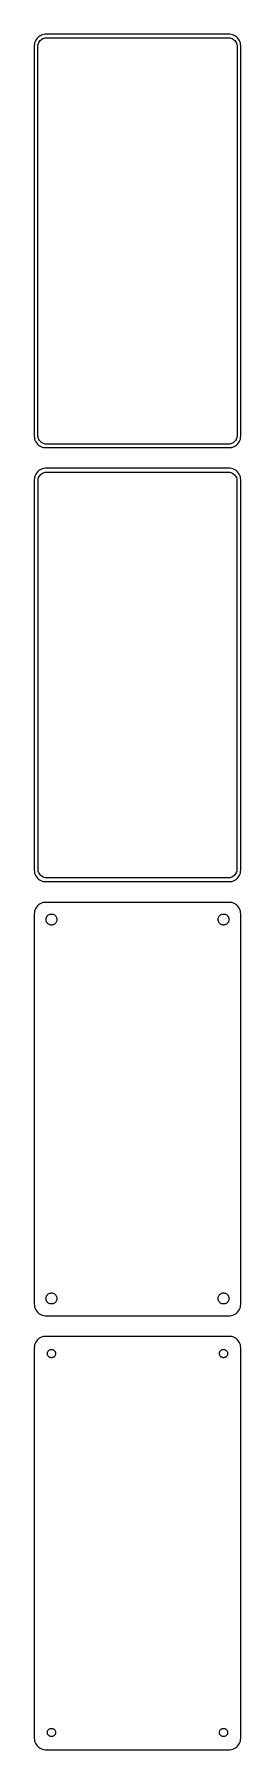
# Model space of a CAD drawing. Header units: metres. Extents: x -45 to 45, y 477 to 1224.
import ezdxf

# ---------------------------------------------------------------- set-up
doc = ezdxf.new("R2010")
doc.units = ezdxf.units.M

msp = doc.modelspace()

# ---------------------------------------------------------------- linework, layer by layer
for p, q in [((-44.9606, 1219.63), (-45, 1219)), ((-45, 1219), (-45, 1049)), ((-44.8429, 1220.24), (-44.9606, 1219.63)), ((-44.6489, 1220.84), (-44.8429, 1220.24)), ((-44.3815, 1221.41), (-44.6489, 1220.84)), ((-44.0451, 1221.94), (-44.3815, 1221.41)), ((-43.6448, 1222.42), (-44.0451, 1221.94)), ((-43.1871, 1222.85), (-43.6448, 1222.42)), ((-43.5, 1218.5), (-43.4685, 1219)), ((-43.5, 1049.5), (-43.5, 1218.5)), ((-43.4685, 1219), (-43.3743, 1219.49)), ((-43.3743, 1219.49), (-43.2191, 1219.97)), ((-43.2191, 1219.97), (-43.0052, 1220.43)), ((-42.6791, 1223.22), (-43.1871, 1222.85)), ((-43.0052, 1220.43), (-42.7361, 1220.85)), ((-42.7361, 1220.85), (-42.4159, 1221.24)), ((-42.1289, 1223.52), (-42.6791, 1223.22)), ((-42.4159, 1221.24), (-42.0497, 1221.58)), ((-41.5451, 1223.76), (-42.1289, 1223.52)), ((-42.0497, 1221.58), (-41.6433, 1221.88)), ((-41.6433, 1221.88), (-41.2031, 1222.12)), ((-40.9369, 1223.91), (-41.5451, 1223.76)), ((-41.2031, 1222.12), (-40.7361, 1222.3)), ((-40.3139, 1223.99), (-40.9369, 1223.91)), ((-40.7361, 1222.3), (-40.2495, 1222.43)), ((40.3139, 1223.99), (-40.3139, 1223.99)), ((-40.2495, 1222.43), (-39.7512, 1222.49)), ((-39.7512, 1222.49), (39.7512, 1222.49)), ((39.7512, 1222.49), (40.2495, 1222.43)), ((40.2495, 1222.43), (40.7361, 1222.3)), ((40.9369, 1223.91), (40.3139, 1223.99)), ((40.7361, 1222.3), (41.2031, 1222.12)), ((41.5451, 1223.76), (40.9369, 1223.91)), ((41.2031, 1222.12), (41.6433, 1221.88)), ((42.1289, 1223.52), (41.5451, 1223.76)), ((41.6433, 1221.88), (42.0497, 1221.58)), ((42.0497, 1221.58), (42.4159, 1221.24)), ((42.6791, 1223.22), (42.1289, 1223.52)), ((42.4159, 1221.24), (42.7361, 1220.85)), ((43.1871, 1222.85), (42.6791, 1223.22)), ((42.7361, 1220.85), (43.0052, 1220.43)), ((43.0052, 1220.43), (43.2191, 1219.97)), ((43.6448, 1222.42), (43.1871, 1222.85)), ((43.2191, 1219.97), (43.3743, 1219.49)), ((43.3743, 1219.49), (43.4685, 1219)), ((43.4685, 1219), (43.5, 1218.5)), ((43.5, 1218.5), (43.5, 1049.5)), ((44.0451, 1221.94), (43.6448, 1222.42)), ((44.3815, 1221.41), (44.0451, 1221.94)), ((44.6489, 1220.84), (44.3815, 1221.41)), ((44.8429, 1220.24), (44.6489, 1220.84)), ((44.9606, 1219.63), (44.8429, 1220.24)), ((45, 1219), (44.9606, 1219.63)), ((45, 1049), (45, 1219)), ((-45, 1049), (-44.9606, 1048.37)), ((-44.9606, 1048.37), (-44.8429, 1047.76)), ((-44.8429, 1047.76), (-44.6489, 1047.16)), ((-44.6489, 1047.16), (-44.3815, 1046.59)), ((-44.3815, 1046.59), (-44.0451, 1046.06)), ((-44.0451, 1046.06), (-43.6448, 1045.58)), ((-43.4685, 1049), (-43.5, 1049.5)), ((-43.3743, 1048.51), (-43.4685, 1049)), ((-43.2191, 1048.03), (-43.3743, 1048.51)), ((-43.0052, 1047.57), (-43.2191, 1048.03)), ((-42.7361, 1047.15), (-43.0052, 1047.57)), ((-42.4159, 1046.76), (-42.7361, 1047.15)), ((-42.0497, 1046.42), (-42.4159, 1046.76)), ((-41.6433, 1046.12), (-42.0497, 1046.42)), ((-41.2031, 1045.88), (-41.6433, 1046.12)), ((-40.7361, 1045.7), (-41.2031, 1045.88)), ((41.2031, 1045.88), (40.7361, 1045.7)), ((41.6433, 1046.12), (41.2031, 1045.88)), ((42.0497, 1046.42), (41.6433, 1046.12)), ((42.4159, 1046.76), (42.0497, 1046.42)), ((42.7361, 1047.15), (42.4159, 1046.76)), ((43.0052, 1047.57), (42.7361, 1047.15)), ((43.2191, 1048.03), (43.0052, 1047.57)), ((43.3743, 1048.51), (43.2191, 1048.03)), ((43.4685, 1049), (43.3743, 1048.51)), ((43.5, 1049.5), (43.4685, 1049)), ((43.6448, 1045.58), (44.0451, 1046.06)), ((44.0451, 1046.06), (44.3815, 1046.59)), ((44.3815, 1046.59), (44.6489, 1047.16)), ((44.6489, 1047.16), (44.8429, 1047.76)), ((44.8429, 1047.76), (44.9606, 1048.37)), ((44.9606, 1048.37), (45, 1049)), ((-43.6448, 1045.58), (-43.1871, 1045.15)), ((-43.1871, 1045.15), (-42.6791, 1044.78)), ((-42.6791, 1044.78), (-42.1289, 1044.48)), ((-42.1289, 1044.48), (-41.5451, 1044.24)), ((-41.5451, 1044.24), (-40.9369, 1044.09)), ((-40.9369, 1044.09), (-40.3139, 1044.01)), ((-40.2495, 1045.57), (-40.7361, 1045.7)), ((-40.3139, 1044.01), (40.3139, 1044.01)), ((-39.7512, 1045.51), (-40.2495, 1045.57)), ((39.7512, 1045.51), (-39.7512, 1045.51)), ((40.2495, 1045.57), (39.7512, 1045.51)), ((40.7361, 1045.7), (40.2495, 1045.57)), ((40.3139, 1044.01), (40.9369, 1044.09)), ((40.9369, 1044.09), (41.5451, 1044.24)), ((41.5451, 1044.24), (42.1289, 1044.48)), ((42.1289, 1044.48), (42.6791, 1044.78)), ((42.6791, 1044.78), (43.1871, 1045.15)), ((43.1871, 1045.15), (43.6448, 1045.58)), ((-44.8429, 1031.24), (-44.9606, 1030.63)), ((-44.6489, 1031.84), (-44.8429, 1031.24)), ((-44.3815, 1032.41), (-44.6489, 1031.84)), ((-44.0451, 1032.94), (-44.3815, 1032.41)), ((-43.6448, 1033.42), (-44.0451, 1032.94)), ((-43.1871, 1033.85), (-43.6448, 1033.42)), ((-43.251, 1030.46), (-43.1007, 1030.93)), ((-42.6791, 1034.22), (-43.1871, 1033.85)), ((-43.1007, 1030.93), (-42.8936, 1031.37)), ((-42.8936, 1031.37), (-42.633, 1031.78)), ((-42.1289, 1034.52), (-42.6791, 1034.22)), ((-42.633, 1031.78), (-42.323, 1032.15)), ((-42.323, 1032.15), (-41.9685, 1032.48)), ((-41.5451, 1034.76), (-42.1289, 1034.52)), ((-41.9685, 1032.48), (-41.5751, 1032.77)), ((-41.5751, 1032.77), (-41.1489, 1033)), ((-40.9369, 1034.91), (-41.5451, 1034.76)), ((-41.1489, 1033), (-40.6967, 1033.18)), ((-40.3139, 1034.99), (-40.9369, 1034.91)), ((-40.6967, 1033.18), (-40.2256, 1033.3)), ((40.3139, 1034.99), (-40.3139, 1034.99)), ((-40.2256, 1033.3), (-39.7432, 1033.36)), ((-39.7432, 1033.36), (39.7432, 1033.36)), ((39.7432, 1033.36), (40.2256, 1033.3)), ((40.2256, 1033.3), (40.6967, 1033.18)), ((40.9369, 1034.91), (40.3139, 1034.99)), ((40.6967, 1033.18), (41.1489, 1033)), ((41.5451, 1034.76), (40.9369, 1034.91)), ((41.1489, 1033), (41.5751, 1032.77)), ((42.1289, 1034.52), (41.5451, 1034.76)), ((41.5751, 1032.77), (41.9685, 1032.48)), ((41.9685, 1032.48), (42.323, 1032.15)), ((42.6791, 1034.22), (42.1289, 1034.52)), ((42.323, 1032.15), (42.633, 1031.78)), ((42.633, 1031.78), (42.8936, 1031.37)), ((43.1871, 1033.85), (42.6791, 1034.22)), ((42.8936, 1031.37), (43.1007, 1030.93)), ((43.1007, 1030.93), (43.251, 1030.46)), ((43.6448, 1033.42), (43.1871, 1033.85)), ((44.0451, 1032.94), (43.6448, 1033.42)), ((44.3815, 1032.41), (44.0451, 1032.94)), ((44.6489, 1031.84), (44.3815, 1032.41)), ((44.8429, 1031.24), (44.6489, 1031.84)), ((44.9606, 1030.63), (44.8429, 1031.24)), ((-44.9606, 1030.63), (-45, 1030)), ((-45, 1030), (-45, 860)), ((-43.3726, 1029.5), (-43.3421, 1029.99)), ((-43.3726, 860.5), (-43.3726, 1029.5)), ((-43.3421, 1029.99), (-43.251, 1030.46)), ((43.251, 1030.46), (43.3421, 1029.99)), ((43.3421, 1029.99), (43.3726, 1029.5)), ((43.3726, 1029.5), (43.3726, 860.5)), ((45, 1030), (44.9606, 1030.63)), ((45, 860), (45, 1030)), ((-45, 860), (-44.9606, 859.373)), ((-44.9606, 859.373), (-44.8429, 858.757)), ((-43.3421, 860.015), (-43.3726, 860.5)), ((-43.251, 859.537), (-43.3421, 860.015)), ((-43.1007, 859.074), (-43.251, 859.537)), ((-42.8936, 858.634), (-43.1007, 859.074)), ((43.1007, 859.074), (42.8936, 858.634)), ((43.251, 859.537), (43.1007, 859.074)), ((43.3421, 860.015), (43.251, 859.537)), ((43.3726, 860.5), (43.3421, 860.015)), ((44.8429, 858.757), (44.9606, 859.373)), ((44.9606, 859.373), (45, 860)), ((-44.8429, 858.757), (-44.6489, 858.159)), ((-44.6489, 858.159), (-44.3815, 857.591)), ((-44.3815, 857.591), (-44.0451, 857.061)), ((-44.0451, 857.061), (-43.6448, 856.577)), ((-43.6448, 856.577), (-43.1871, 856.147)), ((-43.1871, 856.147), (-42.6791, 855.778)), ((-42.633, 858.224), (-42.8936, 858.634)), ((-42.6791, 855.778), (-42.1289, 855.476)), ((-42.323, 857.849), (-42.633, 858.224)), ((-41.9685, 857.516), (-42.323, 857.849)), ((-42.1289, 855.476), (-41.5451, 855.245)), ((-41.5751, 857.23), (-41.9685, 857.516)), ((-41.1489, 856.996), (-41.5751, 857.23)), ((-41.5451, 855.245), (-40.9369, 855.089)), ((-40.6967, 856.817), (-41.1489, 856.996)), ((-40.9369, 855.089), (-40.3139, 855.01)), ((-40.2256, 856.696), (-40.6967, 856.817)), ((-40.3139, 855.01), (40.3139, 855.01)), ((-39.7432, 856.635), (-40.2256, 856.696)), ((39.7432, 856.635), (-39.7432, 856.635)), ((40.2256, 856.696), (39.7432, 856.635)), ((40.6967, 856.817), (40.2256, 856.696)), ((40.3139, 855.01), (40.9369, 855.089)), ((41.1489, 856.996), (40.6967, 856.817)), ((40.9369, 855.089), (41.5451, 855.245)), ((41.5751, 857.23), (41.1489, 856.996)), ((41.5451, 855.245), (42.1289, 855.476)), ((41.9685, 857.516), (41.5751, 857.23)), ((42.323, 857.849), (41.9685, 857.516)), ((42.1289, 855.476), (42.6791, 855.778)), ((42.633, 858.224), (42.323, 857.849)), ((42.8936, 858.634), (42.633, 858.224)), ((42.6791, 855.778), (43.1871, 856.147)), ((43.1871, 856.147), (43.6448, 856.577)), ((43.6448, 856.577), (44.0451, 857.061)), ((44.0451, 857.061), (44.3815, 857.591)), ((44.3815, 857.591), (44.6489, 858.159)), ((44.6489, 858.159), (44.8429, 858.757)), ((-43.6448, 844.423), (-44.0451, 843.939)), ((-43.1871, 844.853), (-43.6448, 844.423)), ((-42.6791, 845.222), (-43.1871, 844.853)), ((-42.1289, 845.524), (-42.6791, 845.222)), ((-41.5451, 845.755), (-42.1289, 845.524)), ((-40.9369, 845.911), (-41.5451, 845.755)), ((-40.3139, 845.99), (-40.9369, 845.911)), ((40.3139, 845.99), (-40.3139, 845.99)), ((40.9369, 845.911), (40.3139, 845.99)), ((41.5451, 845.755), (40.9369, 845.911)), ((42.1289, 845.524), (41.5451, 845.755)), ((42.6791, 845.222), (42.1289, 845.524)), ((43.1871, 844.853), (42.6791, 845.222)), ((43.6448, 844.423), (43.1871, 844.853)), ((44.0451, 843.939), (43.6448, 844.423)), ((-44.9606, 841.627), (-45, 841)), ((-45, 841), (-45, 671)), ((-44.8429, 842.243), (-44.9606, 841.627)), ((-44.6489, 842.841), (-44.8429, 842.243)), ((-44.3815, 843.409), (-44.6489, 842.841)), ((-44.0451, 843.939), (-44.3815, 843.409)), ((-39.9, 838.5), (-39.8811, 838.801)), ((-39.8811, 838.199), (-39.9, 838.5)), ((-39.8811, 838.801), (-39.8246, 839.097)), ((-39.8246, 837.903), (-39.8811, 838.199)), ((-39.8246, 839.097), (-39.7315, 839.383)), ((-39.7315, 837.617), (-39.8246, 837.903)), ((-39.7315, 839.383), (-39.6031, 839.656)), ((-39.6031, 837.344), (-39.7315, 837.617)), ((-39.6031, 839.656), (-39.4416, 839.911)), ((-39.4416, 837.089), (-39.6031, 837.344)), ((-39.4416, 839.911), (-39.2495, 840.143)), ((-39.2495, 836.857), (-39.4416, 837.089)), ((-39.2495, 840.143), (-39.0298, 840.349)), ((-39.0298, 836.651), (-39.2495, 836.857)), ((-39.0298, 840.349), (-38.786, 840.526)), ((-38.786, 836.474), (-39.0298, 836.651)), ((-38.786, 840.526), (-38.5219, 840.672)), ((-38.5219, 840.672), (-38.2416, 840.783)), ((-38.2416, 840.783), (-37.9497, 840.857)), ((-37.9497, 840.857), (-37.6507, 840.895)), ((-37.6507, 840.895), (-37.3493, 840.895)), ((-37.3493, 840.895), (-37.0503, 840.857)), ((-37.0503, 840.857), (-36.7584, 840.783)), ((-36.7584, 840.783), (-36.4781, 840.672)), ((-36.4781, 840.672), (-36.214, 840.526)), ((-36.214, 840.526), (-35.9702, 840.349)), ((-35.9702, 836.651), (-36.214, 836.474)), ((-35.9702, 840.349), (-35.7505, 840.143)), ((-35.7505, 836.857), (-35.9702, 836.651)), ((-35.7505, 840.143), (-35.5583, 839.911)), ((-35.5583, 837.089), (-35.7505, 836.857)), ((-35.5583, 839.911), (-35.3969, 839.656)), ((-35.3969, 837.344), (-35.5583, 837.089)), ((-35.3969, 839.656), (-35.2685, 839.383)), ((-35.2685, 837.617), (-35.3969, 837.344)), ((-35.2685, 839.383), (-35.1754, 839.097)), ((-35.1754, 837.903), (-35.2685, 837.617)), ((-35.1754, 839.097), (-35.1189, 838.801)), ((-35.1189, 838.199), (-35.1754, 837.903)), ((-35.1189, 838.801), (-35.1, 838.5)), ((-35.1, 838.5), (-35.1189, 838.199)), ((35.1, 838.5), (35.1189, 838.801)), ((35.1189, 838.199), (35.1, 838.5)), ((35.1189, 838.801), (35.1754, 839.097)), ((35.1754, 837.903), (35.1189, 838.199)), ((35.1754, 839.097), (35.2685, 839.383)), ((35.2685, 837.617), (35.1754, 837.903)), ((35.2685, 839.383), (35.3969, 839.656)), ((35.3969, 837.344), (35.2685, 837.617)), ((35.3969, 839.656), (35.5583, 839.911)), ((35.5583, 837.089), (35.3969, 837.344)), ((35.5583, 839.911), (35.7505, 840.143)), ((35.7505, 836.857), (35.5583, 837.089)), ((35.7505, 840.143), (35.9702, 840.349)), ((35.9702, 836.651), (35.7505, 836.857)), ((35.9702, 840.349), (36.214, 840.526)), ((36.214, 836.474), (35.9702, 836.651)), ((36.214, 840.526), (36.4781, 840.672)), ((36.4781, 840.672), (36.7584, 840.783)), ((36.7584, 840.783), (37.0503, 840.857)), ((37.0503, 840.857), (37.3493, 840.895)), ((37.3493, 840.895), (37.6507, 840.895)), ((37.6507, 840.895), (37.9497, 840.857)), ((37.9497, 840.857), (38.2416, 840.783)), ((38.2416, 840.783), (38.5219, 840.672)), ((38.5219, 840.672), (38.786, 840.526)), ((38.786, 840.526), (39.0298, 840.349)), ((39.0298, 836.651), (38.786, 836.474)), ((39.0298, 840.349), (39.2495, 840.143)), ((39.2495, 836.857), (39.0298, 836.651)), ((39.2495, 840.143), (39.4416, 839.911)), ((39.4416, 837.089), (39.2495, 836.857)), ((39.4416, 839.911), (39.6031, 839.656)), ((39.6031, 837.344), (39.4416, 837.089)), ((39.6031, 839.656), (39.7315, 839.383)), ((39.7315, 837.617), (39.6031, 837.344)), ((39.7315, 839.383), (39.8246, 839.097)), ((39.8246, 837.903), (39.7315, 837.617)), ((39.8246, 839.097), (39.8811, 838.801)), ((39.8811, 838.199), (39.8246, 837.903)), ((39.8811, 838.801), (39.9, 838.5)), ((39.9, 838.5), (39.8811, 838.199)), ((44.3815, 843.409), (44.0451, 843.939)), ((44.6489, 842.841), (44.3815, 843.409)), ((44.8429, 842.243), (44.6489, 842.841)), ((44.9606, 841.627), (44.8429, 842.243)), ((45, 841), (44.9606, 841.627)), ((45, 671), (45, 841)), ((-38.5219, 836.328), (-38.786, 836.474)), ((-38.2416, 836.217), (-38.5219, 836.328)), ((-37.9497, 836.143), (-38.2416, 836.217)), ((-37.6507, 836.105), (-37.9497, 836.143)), ((-37.3493, 836.105), (-37.6507, 836.105)), ((-37.0503, 836.143), (-37.3493, 836.105)), ((-36.7584, 836.217), (-37.0503, 836.143)), ((-36.4781, 836.328), (-36.7584, 836.217)), ((-36.214, 836.474), (-36.4781, 836.328)), ((36.4781, 836.328), (36.214, 836.474)), ((36.7584, 836.217), (36.4781, 836.328)), ((37.0503, 836.143), (36.7584, 836.217)), ((37.3493, 836.105), (37.0503, 836.143)), ((37.6507, 836.105), (37.3493, 836.105)), ((37.9497, 836.143), (37.6507, 836.105)), ((38.2416, 836.217), (37.9497, 836.143)), ((38.5219, 836.328), (38.2416, 836.217)), ((38.786, 836.474), (38.5219, 836.328)), ((-39.9, 673.5), (-39.8811, 673.801)), ((-39.8811, 673.199), (-39.9, 673.5)), ((-39.8811, 673.801), (-39.8246, 674.097)), ((-39.8246, 672.903), (-39.8811, 673.199)), ((-39.8246, 674.097), (-39.7315, 674.383)), ((-39.7315, 672.617), (-39.8246, 672.903)), ((-39.7315, 674.383), (-39.6031, 674.656)), ((-39.6031, 672.344), (-39.7315, 672.617)), ((-39.6031, 674.656), (-39.4416, 674.911)), ((-39.4416, 672.089), (-39.6031, 672.344)), ((-39.4416, 674.911), (-39.2495, 675.143)), ((-39.2495, 675.143), (-39.0298, 675.349)), ((-39.0298, 675.349), (-38.786, 675.526)), ((-38.786, 675.526), (-38.5219, 675.672)), ((-38.5219, 675.672), (-38.2416, 675.783)), ((-38.2416, 675.783), (-37.9497, 675.857)), ((-37.9497, 675.857), (-37.6507, 675.895)), ((-37.6507, 675.895), (-37.3493, 675.895)), ((-37.3493, 675.895), (-37.0503, 675.857)), ((-37.0503, 675.857), (-36.7584, 675.783)), ((-36.7584, 675.783), (-36.4781, 675.672)), ((-36.4781, 675.672), (-36.214, 675.526)), ((-36.214, 675.526), (-35.9702, 675.349)), ((-35.9702, 675.349), (-35.7505, 675.143)), ((-35.7505, 675.143), (-35.5583, 674.911)), ((-35.5583, 674.911), (-35.3969, 674.656)), ((-35.3969, 672.344), (-35.5583, 672.089)), ((-35.3969, 674.656), (-35.2685, 674.383)), ((-35.2685, 672.617), (-35.3969, 672.344)), ((-35.2685, 674.383), (-35.1754, 674.097)), ((-35.1754, 672.903), (-35.2685, 672.617)), ((-35.1754, 674.097), (-35.1189, 673.801)), ((-35.1189, 673.199), (-35.1754, 672.903)), ((-35.1189, 673.801), (-35.1, 673.5)), ((-35.1, 673.5), (-35.1189, 673.199)), ((35.1, 673.5), (35.1189, 673.801)), ((35.1189, 673.199), (35.1, 673.5)), ((35.1189, 673.801), (35.1754, 674.097)), ((35.1754, 672.903), (35.1189, 673.199)), ((35.1754, 674.097), (35.2685, 674.383)), ((35.2685, 672.617), (35.1754, 672.903)), ((35.2685, 674.383), (35.3969, 674.656)), ((35.3969, 672.344), (35.2685, 672.617)), ((35.3969, 674.656), (35.5583, 674.911)), ((35.5583, 672.089), (35.3969, 672.344)), ((35.5583, 674.911), (35.7505, 675.143)), ((35.7505, 675.143), (35.9702, 675.349)), ((35.9702, 675.349), (36.214, 675.526)), ((36.214, 675.526), (36.4781, 675.672)), ((36.4781, 675.672), (36.7584, 675.783)), ((36.7584, 675.783), (37.0503, 675.857)), ((37.0503, 675.857), (37.3493, 675.895)), ((37.3493, 675.895), (37.6507, 675.895)), ((37.6507, 675.895), (37.9497, 675.857)), ((37.9497, 675.857), (38.2416, 675.783)), ((38.2416, 675.783), (38.5219, 675.672)), ((38.5219, 675.672), (38.786, 675.526)), ((38.786, 675.526), (39.0298, 675.349)), ((39.0298, 675.349), (39.2495, 675.143)), ((39.2495, 675.143), (39.4416, 674.911)), ((39.4416, 674.911), (39.6031, 674.656)), ((39.6031, 672.344), (39.4416, 672.089)), ((39.6031, 674.656), (39.7315, 674.383)), ((39.7315, 672.617), (39.6031, 672.344)), ((39.7315, 674.383), (39.8246, 674.097)), ((39.8246, 672.903), (39.7315, 672.617)), ((39.8246, 674.097), (39.8811, 673.801)), ((39.8811, 673.199), (39.8246, 672.903)), ((39.8811, 673.801), (39.9, 673.5)), ((39.9, 673.5), (39.8811, 673.199)), ((-45, 671), (-44.9606, 670.373)), ((-44.9606, 670.373), (-44.8429, 669.757)), ((-44.8429, 669.757), (-44.6489, 669.159)), ((-44.6489, 669.159), (-44.3815, 668.591)), ((-44.3815, 668.591), (-44.0451, 668.061)), ((-44.0451, 668.061), (-43.6448, 667.577)), ((-43.6448, 667.577), (-43.1871, 667.147)), ((-43.1871, 667.147), (-42.6791, 666.778)), ((-42.6791, 666.778), (-42.1289, 666.476)), ((-42.1289, 666.476), (-41.5451, 666.245)), ((-41.5451, 666.245), (-40.9369, 666.089)), ((-40.9369, 666.089), (-40.3139, 666.01)), ((-40.3139, 666.01), (40.3139, 666.01)), ((-39.2495, 671.857), (-39.4416, 672.089)), ((-39.0298, 671.651), (-39.2495, 671.857)), ((-38.786, 671.474), (-39.0298, 671.651)), ((-38.5219, 671.328), (-38.786, 671.474)), ((-38.2416, 671.217), (-38.5219, 671.328)), ((-37.9497, 671.143), (-38.2416, 671.217)), ((-37.6507, 671.105), (-37.9497, 671.143)), ((-37.3493, 671.105), (-37.6507, 671.105)), ((-37.0503, 671.143), (-37.3493, 671.105)), ((-36.7584, 671.217), (-37.0503, 671.143)), ((-36.4781, 671.328), (-36.7584, 671.217)), ((-36.214, 671.474), (-36.4781, 671.328)), ((-35.9702, 671.651), (-36.214, 671.474)), ((-35.7505, 671.857), (-35.9702, 671.651)), ((-35.5583, 672.089), (-35.7505, 671.857)), ((35.7505, 671.857), (35.5583, 672.089)), ((35.9702, 671.651), (35.7505, 671.857)), ((36.214, 671.474), (35.9702, 671.651)), ((36.4781, 671.328), (36.214, 671.474)), ((36.7584, 671.217), (36.4781, 671.328)), ((37.0503, 671.143), (36.7584, 671.217)), ((37.3493, 671.105), (37.0503, 671.143)), ((37.6507, 671.105), (37.3493, 671.105)), ((37.9497, 671.143), (37.6507, 671.105)), ((38.2416, 671.217), (37.9497, 671.143)), ((38.5219, 671.328), (38.2416, 671.217)), ((38.786, 671.474), (38.5219, 671.328)), ((39.0298, 671.651), (38.786, 671.474)), ((39.2495, 671.857), (39.0298, 671.651)), ((39.4416, 672.089), (39.2495, 671.857)), ((40.3139, 666.01), (40.9369, 666.089)), ((40.9369, 666.089), (41.5451, 666.245)), ((41.5451, 666.245), (42.1289, 666.476)), ((42.1289, 666.476), (42.6791, 666.778)), ((42.6791, 666.778), (43.1871, 667.147)), ((43.1871, 667.147), (43.6448, 667.577)), ((43.6448, 667.577), (44.0451, 668.061)), ((44.0451, 668.061), (44.3815, 668.591)), ((44.3815, 668.591), (44.6489, 669.159)), ((44.6489, 669.159), (44.8429, 669.757)), ((44.8429, 669.757), (44.9606, 670.373)), ((44.9606, 670.373), (45, 671)), ((-44.9606, 652.627), (-45, 652)), ((-45, 652), (-45, 482)), ((-44.8429, 653.243), (-44.9606, 652.627)), ((-44.6489, 653.841), (-44.8429, 653.243)), ((-44.3815, 654.409), (-44.6489, 653.841)), ((-44.0451, 654.939), (-44.3815, 654.409)), ((-43.6448, 655.423), (-44.0451, 654.939)), ((-43.1871, 655.853), (-43.6448, 655.423)), ((-42.6791, 656.222), (-43.1871, 655.853)), ((-42.1289, 656.524), (-42.6791, 656.222)), ((-41.5451, 656.755), (-42.1289, 656.524)), ((-40.9369, 656.911), (-41.5451, 656.755)), ((-40.3139, 656.99), (-40.9369, 656.911)), ((40.3139, 656.99), (-40.3139, 656.99)), ((-39.2858, 649.726), (-39.2434, 649.948)), ((-39.2434, 649.948), (-39.1736, 650.163)), ((-39.1736, 650.163), (-39.0773, 650.367)), ((-39.0773, 650.367), (-38.9562, 650.558)), ((-38.9562, 650.558), (-38.8121, 650.732)), ((-38.8121, 650.732), (-38.6474, 650.887)), ((-38.6474, 650.887), (-38.4645, 651.02)), ((-38.4645, 651.02), (-38.2664, 651.129)), ((-38.2664, 651.129), (-38.0562, 651.212)), ((-38.0562, 651.212), (-37.8373, 651.268)), ((-37.8373, 651.268), (-37.613, 651.296)), ((-37.613, 651.296), (-37.387, 651.296)), ((-37.387, 651.296), (-37.1627, 651.268)), ((-37.1627, 651.268), (-36.9438, 651.212)), ((-36.9438, 651.212), (-36.7336, 651.129)), ((-36.7336, 651.129), (-36.5355, 651.02)), ((-36.5355, 651.02), (-36.3526, 650.887)), ((-36.3526, 650.887), (-36.1879, 650.732)), ((-36.1879, 650.732), (-36.0438, 650.558)), ((-36.0438, 650.558), (-35.9226, 650.367)), ((-35.9226, 650.367), (-35.8264, 650.163)), ((-35.8264, 650.163), (-35.7565, 649.948)), ((-35.7565, 649.948), (-35.7142, 649.726)), ((35.7142, 649.726), (35.7565, 649.948)), ((35.7565, 649.948), (35.8264, 650.163)), ((35.8264, 650.163), (35.9226, 650.367)), ((35.9226, 650.367), (36.0438, 650.558)), ((36.0438, 650.558), (36.1879, 650.732)), ((36.1879, 650.732), (36.3526, 650.887)), ((36.3526, 650.887), (36.5355, 651.02)), ((36.5355, 651.02), (36.7336, 651.129)), ((36.7336, 651.129), (36.9438, 651.212)), ((36.9438, 651.212), (37.1627, 651.268)), ((37.1627, 651.268), (37.387, 651.296)), ((37.387, 651.296), (37.613, 651.296)), ((37.613, 651.296), (37.8373, 651.268)), ((37.8373, 651.268), (38.0562, 651.212)), ((38.0562, 651.212), (38.2664, 651.129)), ((38.2664, 651.129), (38.4645, 651.02)), ((38.4645, 651.02), (38.6474, 650.887)), ((38.6474, 650.887), (38.8121, 650.732)), ((38.8121, 650.732), (38.9562, 650.558)), ((38.9562, 650.558), (39.0773, 650.367)), ((39.0773, 650.367), (39.1736, 650.163)), ((39.1736, 650.163), (39.2434, 649.948)), ((39.2434, 649.948), (39.2858, 649.726)), ((40.9369, 656.911), (40.3139, 656.99)), ((41.5451, 656.755), (40.9369, 656.911)), ((42.1289, 656.524), (41.5451, 656.755)), ((42.6791, 656.222), (42.1289, 656.524)), ((43.1871, 655.853), (42.6791, 656.222)), ((43.6448, 655.423), (43.1871, 655.853)), ((44.0451, 654.939), (43.6448, 655.423)), ((44.3815, 654.409), (44.0451, 654.939)), ((44.6489, 653.841), (44.3815, 654.409)), ((44.8429, 653.243), (44.6489, 653.841)), ((44.9606, 652.627), (44.8429, 653.243)), ((45, 652), (44.9606, 652.627)), ((45, 482), (45, 652)), ((-39.3, 649.5), (-39.2858, 649.726)), ((-39.2858, 649.274), (-39.3, 649.5)), ((-39.2434, 649.052), (-39.2858, 649.274)), ((-39.1736, 648.837), (-39.2434, 649.052)), ((-39.0773, 648.633), (-39.1736, 648.837)), ((-38.9562, 648.442), (-39.0773, 648.633)), ((-38.8121, 648.268), (-38.9562, 648.442)), ((-38.6474, 648.113), (-38.8121, 648.268)), ((-38.4645, 647.98), (-38.6474, 648.113)), ((-38.2664, 647.871), (-38.4645, 647.98)), ((-38.0562, 647.788), (-38.2664, 647.871)), ((-37.8373, 647.732), (-38.0562, 647.788)), ((-37.613, 647.704), (-37.8373, 647.732)), ((-37.387, 647.704), (-37.613, 647.704)), ((-37.1627, 647.732), (-37.387, 647.704)), ((-36.9438, 647.788), (-37.1627, 647.732)), ((-36.7336, 647.871), (-36.9438, 647.788)), ((-36.5355, 647.98), (-36.7336, 647.871)), ((-36.3526, 648.113), (-36.5355, 647.98)), ((-36.1879, 648.268), (-36.3526, 648.113)), ((-36.0438, 648.442), (-36.1879, 648.268)), ((-35.9226, 648.633), (-36.0438, 648.442)), ((-35.8264, 648.837), (-35.9226, 648.633)), ((-35.7565, 649.052), (-35.8264, 648.837)), ((-35.7142, 649.274), (-35.7565, 649.052)), ((-35.7142, 649.726), (-35.7, 649.5)), ((-35.7, 649.5), (-35.7142, 649.274)), ((35.7, 649.5), (35.7142, 649.726)), ((35.7142, 649.274), (35.7, 649.5)), ((35.7565, 649.052), (35.7142, 649.274)), ((35.8264, 648.837), (35.7565, 649.052)), ((35.9226, 648.633), (35.8264, 648.837)), ((36.0438, 648.442), (35.9226, 648.633)), ((36.1879, 648.268), (36.0438, 648.442)), ((36.3526, 648.113), (36.1879, 648.268)), ((36.5355, 647.98), (36.3526, 648.113)), ((36.7336, 647.871), (36.5355, 647.98)), ((36.9438, 647.788), (36.7336, 647.871)), ((37.1627, 647.732), (36.9438, 647.788)), ((37.387, 647.704), (37.1627, 647.732)), ((37.613, 647.704), (37.387, 647.704)), ((37.8373, 647.732), (37.613, 647.704)), ((38.0562, 647.788), (37.8373, 647.732)), ((38.2664, 647.871), (38.0562, 647.788)), ((38.4645, 647.98), (38.2664, 647.871)), ((38.6474, 648.113), (38.4645, 647.98)), ((38.8121, 648.268), (38.6474, 648.113)), ((38.9562, 648.442), (38.8121, 648.268)), ((39.0773, 648.633), (38.9562, 648.442)), ((39.1736, 648.837), (39.0773, 648.633)), ((39.2434, 649.052), (39.1736, 648.837)), ((39.2858, 649.274), (39.2434, 649.052)), ((39.2858, 649.726), (39.3, 649.5)), ((39.3, 649.5), (39.2858, 649.274)), ((-39.0773, 485.367), (-38.9562, 485.558)), ((-38.9562, 485.558), (-38.8121, 485.732)), ((-38.8121, 485.732), (-38.6474, 485.887)), ((-38.6474, 485.887), (-38.4645, 486.02)), ((-38.4645, 486.02), (-38.2664, 486.129)), ((-38.2664, 486.129), (-38.0562, 486.212)), ((-38.0562, 486.212), (-37.8373, 486.268)), ((-37.8373, 486.268), (-37.613, 486.296)), ((-37.613, 486.296), (-37.387, 486.296)), ((-37.387, 486.296), (-37.1627, 486.268)), ((-37.1627, 486.268), (-36.9438, 486.212)), ((-36.9438, 486.212), (-36.7336, 486.129)), ((-36.7336, 486.129), (-36.5355, 486.02)), ((-36.5355, 486.02), (-36.3526, 485.887)), ((-36.3526, 485.887), (-36.1879, 485.732)), ((-36.1879, 485.732), (-36.0438, 485.558)), ((-36.0438, 485.558), (-35.9226, 485.367)), ((35.9226, 485.367), (36.0438, 485.558)), ((36.0438, 485.558), (36.1879, 485.732)), ((36.1879, 485.732), (36.3526, 485.887)), ((36.3526, 485.887), (36.5355, 486.02)), ((36.5355, 486.02), (36.7336, 486.129)), ((36.7336, 486.129), (36.9438, 486.212)), ((36.9438, 486.212), (37.1627, 486.268)), ((37.1627, 486.268), (37.387, 486.296)), ((37.387, 486.296), (37.613, 486.296)), ((37.613, 486.296), (37.8373, 486.268)), ((37.8373, 486.268), (38.0562, 486.212)), ((38.0562, 486.212), (38.2664, 486.129)), ((38.2664, 486.129), (38.4645, 486.02)), ((38.4645, 486.02), (38.6474, 485.887)), ((38.6474, 485.887), (38.8121, 485.732)), ((38.8121, 485.732), (38.9562, 485.558)), ((38.9562, 485.558), (39.0773, 485.367)), ((-45, 482), (-44.9606, 481.373)), ((-44.9606, 481.373), (-44.8429, 480.757)), ((-44.8429, 480.757), (-44.6489, 480.159)), ((-44.6489, 480.159), (-44.3815, 479.591)), ((-44.3815, 479.591), (-44.0451, 479.061)), ((-44.0451, 479.061), (-43.6448, 478.577)), ((-43.6448, 478.577), (-43.1871, 478.147)), ((-43.1871, 478.147), (-42.6791, 477.778)), ((-39.3, 484.5), (-39.2858, 484.726)), ((-39.2858, 484.274), (-39.3, 484.5)), ((-39.2858, 484.726), (-39.2434, 484.948)), ((-39.2434, 484.052), (-39.2858, 484.274)), ((-39.2434, 484.948), (-39.1736, 485.163)), ((-39.1736, 483.837), (-39.2434, 484.052)), ((-39.1736, 485.163), (-39.0773, 485.367)), ((-39.0773, 483.633), (-39.1736, 483.837)), ((-38.9562, 483.442), (-39.0773, 483.633)), ((-38.8121, 483.268), (-38.9562, 483.442)), ((-38.6474, 483.113), (-38.8121, 483.268)), ((-38.4645, 482.98), (-38.6474, 483.113)), ((-38.2664, 482.871), (-38.4645, 482.98)), ((-38.0562, 482.788), (-38.2664, 482.871)), ((-37.8373, 482.732), (-38.0562, 482.788)), ((-37.613, 482.704), (-37.8373, 482.732)), ((-37.387, 482.704), (-37.613, 482.704)), ((-37.1627, 482.732), (-37.387, 482.704)), ((-36.9438, 482.788), (-37.1627, 482.732)), ((-36.7336, 482.871), (-36.9438, 482.788)), ((-36.5355, 482.98), (-36.7336, 482.871)), ((-36.3526, 483.113), (-36.5355, 482.98)), ((-36.1879, 483.268), (-36.3526, 483.113)), ((-36.0438, 483.442), (-36.1879, 483.268)), ((-35.9226, 483.633), (-36.0438, 483.442)), ((-35.9226, 485.367), (-35.8264, 485.163)), ((-35.8264, 483.837), (-35.9226, 483.633)), ((-35.8264, 485.163), (-35.7565, 484.948)), ((-35.7565, 484.052), (-35.8264, 483.837)), ((-35.7565, 484.948), (-35.7142, 484.726)), ((-35.7142, 484.274), (-35.7565, 484.052)), ((-35.7142, 484.726), (-35.7, 484.5)), ((-35.7, 484.5), (-35.7142, 484.274)), ((35.7, 484.5), (35.7142, 484.726)), ((35.7142, 484.274), (35.7, 484.5)), ((35.7142, 484.726), (35.7565, 484.948)), ((35.7565, 484.052), (35.7142, 484.274)), ((35.7565, 484.948), (35.8264, 485.163)), ((35.8264, 483.837), (35.7565, 484.052)), ((35.8264, 485.163), (35.9226, 485.367)), ((35.9226, 483.633), (35.8264, 483.837)), ((36.0438, 483.442), (35.9226, 483.633)), ((36.1879, 483.268), (36.0438, 483.442)), ((36.3526, 483.113), (36.1879, 483.268)), ((36.5355, 482.98), (36.3526, 483.113)), ((36.7336, 482.871), (36.5355, 482.98)), ((36.9438, 482.788), (36.7336, 482.871)), ((37.1627, 482.732), (36.9438, 482.788)), ((37.387, 482.704), (37.1627, 482.732)), ((37.613, 482.704), (37.387, 482.704)), ((37.8373, 482.732), (37.613, 482.704)), ((38.0562, 482.788), (37.8373, 482.732)), ((38.2664, 482.871), (38.0562, 482.788)), ((38.4645, 482.98), (38.2664, 482.871)), ((38.6474, 483.113), (38.4645, 482.98)), ((38.8121, 483.268), (38.6474, 483.113)), ((38.9562, 483.442), (38.8121, 483.268)), ((39.0773, 483.633), (38.9562, 483.442)), ((39.0773, 485.367), (39.1736, 485.163)), ((39.1736, 483.837), (39.0773, 483.633)), ((39.1736, 485.163), (39.2434, 484.948)), ((39.2434, 484.052), (39.1736, 483.837)), ((39.2434, 484.948), (39.2858, 484.726)), ((39.2858, 484.274), (39.2434, 484.052)), ((39.2858, 484.726), (39.3, 484.5)), ((39.3, 484.5), (39.2858, 484.274)), ((42.6791, 477.778), (43.1871, 478.147)), ((43.1871, 478.147), (43.6448, 478.577)), ((43.6448, 478.577), (44.0451, 479.061)), ((44.0451, 479.061), (44.3815, 479.591)), ((44.3815, 479.591), (44.6489, 480.159)), ((44.6489, 480.159), (44.8429, 480.757)), ((44.8429, 480.757), (44.9606, 481.373)), ((44.9606, 481.373), (45, 482)), ((-42.6791, 477.778), (-42.1289, 477.476)), ((-42.1289, 477.476), (-41.5451, 477.245)), ((-41.5451, 477.245), (-40.9369, 477.089)), ((-40.9369, 477.089), (-40.3139, 477.01)), ((-40.3139, 477.01), (40.3139, 477.01)), ((40.3139, 477.01), (40.9369, 477.089)), ((40.9369, 477.089), (41.5451, 477.245)), ((41.5451, 477.245), (42.1289, 477.476)), ((42.1289, 477.476), (42.6791, 477.778))]:
    msp.add_line(p, q)

doc.saveas('drawing.dxf')
